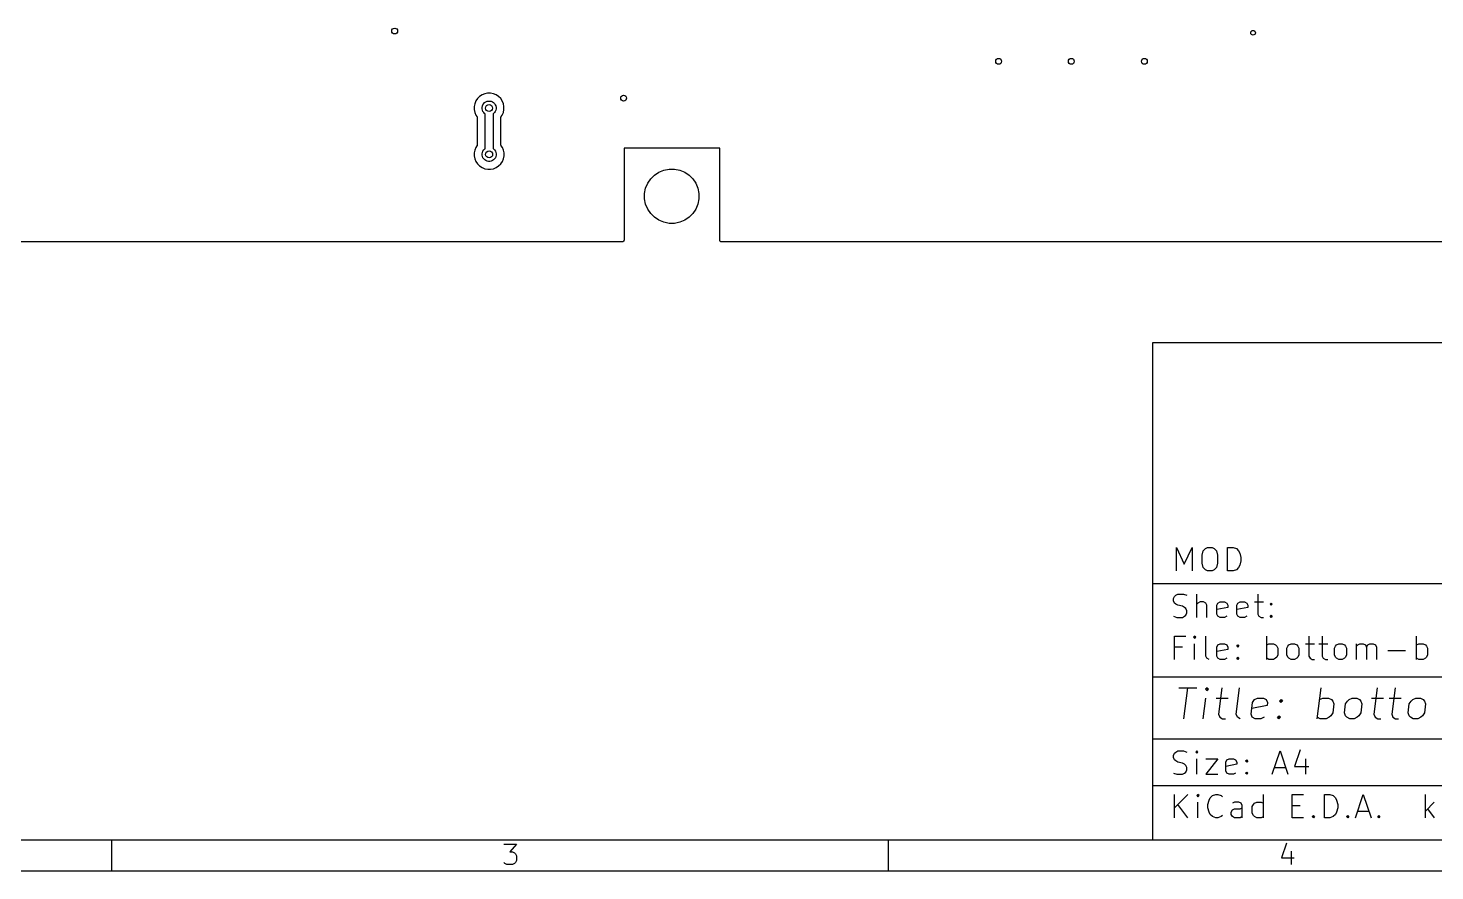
# Model space of a CAD drawing. Extents: x -66 to 211, y -177 to 13.
# Drawn here: x 29.1 to 119.6, y -176.9 to -122.7 of the extents above; entities that cross this region are included whole.
import ezdxf

# ---------------------------------------------------------------- set-up
doc = ezdxf.new("R2010")
doc.units = 0
doc.layers.add('BLACK', color=7, linetype='CONTINUOUS')

msp = doc.modelspace()

# ---------------------------------------------------------------- linework, layer by layer
at = {"layer": 'BLACK', "linetype": 'CONTINUOUS'}
for p, q in [((57.8189, -127.546), (57.782, -127.731)), ((57.8911, -127.372), (57.8189, -127.546)), ((57.9959, -127.215), (57.8911, -127.372)), ((58.1293, -127.081), (57.9959, -127.215)), ((58.2863, -126.977), (58.1293, -127.081)), ((58.4606, -126.904), (58.2863, -126.977)), ((58.3073, -127.694), (58.3413, -127.612)), ((58.3413, -127.612), (58.3905, -127.539)), ((58.3905, -127.539), (58.4532, -127.476)), ((58.4532, -127.476), (58.5269, -127.427)), ((58.6457, -126.867), (58.4606, -126.904)), ((58.5269, -127.427), (58.6088, -127.393)), ((58.6088, -127.393), (58.6957, -127.375)), ((58.8344, -126.867), (58.6457, -126.867)), ((58.6957, -127.375), (58.7844, -127.375)), ((58.7844, -127.375), (58.8713, -127.393)), ((59.0195, -126.904), (58.8344, -126.867)), ((58.8713, -127.393), (58.9532, -127.427)), ((58.9532, -127.427), (59.0269, -127.476)), ((59.1938, -126.977), (59.0195, -126.904)), ((59.0269, -127.476), (59.0896, -127.539)), ((59.0896, -127.539), (59.1388, -127.612)), ((59.1388, -127.612), (59.1727, -127.694)), ((59.3507, -127.081), (59.1938, -126.977)), ((59.4842, -127.215), (59.3507, -127.081)), ((59.589, -127.372), (59.4842, -127.215)), ((59.6612, -127.546), (59.589, -127.372)), ((59.698, -127.731), (59.6612, -127.546)), ((57.782, -127.731), (57.782, -127.92)), ((57.782, -127.92), (57.8189, -128.105)), ((57.8189, -128.105), (57.8911, -128.279)), ((57.8911, -128.279), (57.9566, -128.377)), ((57.9566, -128.377), (57.9568, -128.378)), ((57.9568, -128.378), (57.9568, -128.378)), ((57.9568, -128.378), (57.9568, -128.378)), ((57.9568, -128.378), (57.9576, -128.379)), ((57.9576, -128.379), (57.963, -128.389)), ((57.963, -128.389), (57.9685, -128.4)), ((57.9685, -128.4), (57.9687, -128.4)), ((57.9687, -128.4), (57.969, -128.401)), ((57.969, -128.401), (57.9723, -128.412)), ((57.9723, -128.412), (57.9756, -128.423)), ((57.9756, -128.423), (57.9757, -128.424)), ((57.9757, -128.424), (57.9759, -128.425)), ((57.9759, -128.425), (57.9769, -128.436)), ((57.9769, -128.436), (57.978, -128.448)), ((57.978, -128.448), (57.978, -130.194)), ((58.29, -127.781), (58.3073, -127.694)), ((58.29, -127.87), (58.29, -127.781)), ((58.3073, -127.957), (58.29, -127.87)), ((58.3413, -128.039), (58.3073, -127.957)), ((58.3905, -128.112), (58.3413, -128.039)), ((58.4532, -128.175), (58.3905, -128.112)), ((58.486, -128.197), (58.4532, -128.175)), ((58.486, -130.443), (58.486, -128.197)), ((59.0269, -128.175), (58.994, -128.197)), ((58.994, -128.197), (58.994, -130.439)), ((59.0896, -128.112), (59.0269, -128.175)), ((59.1388, -128.039), (59.0896, -128.112)), ((59.1727, -127.957), (59.1388, -128.039)), ((59.1727, -127.694), (59.19, -127.781)), ((59.19, -127.87), (59.1727, -127.957)), ((59.19, -127.781), (59.19, -127.87)), ((59.502, -128.448), (59.5021, -128.446)), ((59.502, -130.186), (59.502, -128.448)), ((59.502, -128.448), (59.502, -128.448)), ((59.502, -128.448), (59.502, -128.448)), ((59.502, -128.448), (59.502, -128.448)), ((59.5021, -128.446), (59.5034, -128.435)), ((59.5034, -128.435), (59.5045, -128.423)), ((59.5045, -128.423), (59.5047, -128.422)), ((59.5047, -128.422), (59.5048, -128.422)), ((59.5048, -128.422), (59.5084, -128.41)), ((59.5084, -128.41), (59.5117, -128.399)), ((59.5117, -128.399), (59.5121, -128.399)), ((59.5121, -128.399), (59.5123, -128.398)), ((59.5123, -128.398), (59.5179, -128.388)), ((59.5179, -128.388), (59.5234, -128.377)), ((59.5234, -128.377), (59.589, -128.279)), ((59.589, -128.279), (59.6612, -128.105)), ((59.6612, -128.105), (59.698, -127.92)), ((59.698, -127.92), (59.698, -127.731)), ((57.8936, -130.359), (57.8214, -130.533)), ((57.9566, -130.264), (57.8936, -130.359)), ((57.9621, -130.254), (57.9566, -130.264)), ((57.9678, -130.244), (57.9621, -130.254)), ((57.968, -130.243), (57.9678, -130.244)), ((57.9683, -130.243), (57.968, -130.243)), ((57.9717, -130.231), (57.9683, -130.243)), ((57.9753, -130.22), (57.9717, -130.231)), ((57.9756, -130.219), (57.9753, -130.22)), ((57.9753, -130.22), (57.9753, -130.22)), ((57.9767, -130.207), (57.9756, -130.219)), ((57.978, -130.196), (57.9767, -130.207)), ((57.978, -130.194), (57.978, -130.194)), ((57.978, -130.194), (57.978, -130.194)), ((57.978, -130.194), (57.978, -130.194)), ((57.978, -130.194), (57.978, -130.196)), ((59.5032, -130.198), (59.502, -130.186)), ((59.5042, -130.21), (59.5032, -130.198)), ((59.5044, -130.21), (59.5042, -130.21)), ((59.5045, -130.211), (59.5044, -130.21)), ((59.5078, -130.222), (59.5045, -130.211)), ((59.5111, -130.233), (59.5078, -130.222)), ((59.5114, -130.234), (59.5111, -130.233)), ((59.5116, -130.235), (59.5114, -130.234)), ((59.5171, -130.245), (59.5116, -130.235)), ((59.5225, -130.255), (59.5171, -130.245)), ((59.5232, -130.257), (59.5225, -130.255)), ((59.5233, -130.257), (59.5232, -130.257)), ((59.5234, -130.257), (59.5233, -130.257)), ((59.5233, -130.257), (59.5233, -130.257)), ((59.5915, -130.359), (59.5234, -130.257)), ((59.6638, -130.533), (59.5915, -130.359)), ((57.8214, -130.533), (57.7846, -130.718)), ((57.7846, -130.718), (57.7846, -130.907)), ((57.7846, -130.907), (57.8214, -131.092)), ((57.8214, -131.092), (57.8936, -131.266)), ((57.8936, -131.266), (57.9984, -131.423)), ((58.2926, -130.768), (58.3099, -130.681)), ((58.2926, -130.857), (58.2926, -130.768)), ((58.3099, -130.944), (58.2926, -130.857)), ((58.3099, -130.681), (58.3438, -130.599)), ((58.3438, -131.026), (58.3099, -130.944)), ((58.3438, -130.599), (58.393, -130.526)), ((58.393, -131.099), (58.3438, -131.026)), ((58.393, -130.526), (58.4557, -130.463)), ((58.4557, -131.162), (58.393, -131.099)), ((58.4557, -130.463), (58.486, -130.443)), ((58.5294, -131.211), (58.4557, -131.162)), ((58.6113, -131.245), (58.5294, -131.211)), ((58.6983, -131.263), (58.6113, -131.245)), ((58.7869, -131.263), (58.6983, -131.263)), ((58.8738, -131.245), (58.7869, -131.263)), ((58.9557, -131.211), (58.8738, -131.245)), ((59.0294, -131.162), (58.9557, -131.211)), ((58.994, -130.439), (59.0294, -130.463)), ((59.0294, -130.463), (59.0921, -130.526)), ((59.0921, -131.099), (59.0294, -131.162)), ((59.0921, -130.526), (59.1414, -130.599)), ((59.1414, -131.026), (59.0921, -131.099)), ((59.1414, -130.599), (59.1753, -130.681)), ((59.1753, -130.944), (59.1414, -131.026)), ((59.1753, -130.681), (59.1926, -130.768)), ((59.1926, -130.857), (59.1753, -130.944)), ((59.1926, -130.768), (59.1926, -130.857)), ((59.4867, -131.423), (59.5915, -131.266)), ((59.5915, -131.266), (59.6638, -131.092)), ((59.7006, -130.718), (59.6638, -130.533)), ((59.6638, -131.092), (59.7006, -130.907)), ((59.7006, -130.907), (59.7006, -130.718)), ((67.4249, -130.417), (67.4243, -130.423)), ((67.4243, -130.423), (67.4243, -136.323)), ((67.4305, -130.416), (67.4249, -130.417)), ((73.5776, -130.416), (67.4305, -130.416)), ((73.5832, -130.417), (73.5776, -130.416)), ((73.5838, -130.423), (73.5832, -130.417)), ((73.5838, -136.323), (73.5838, -130.423)), ((57.9984, -131.423), (58.1319, -131.557)), ((58.1319, -131.557), (58.2888, -131.662)), ((58.2888, -131.662), (58.4631, -131.734)), ((58.4631, -131.734), (58.6482, -131.771)), ((58.6482, -131.771), (58.8369, -131.771)), ((58.8369, -131.771), (59.022, -131.734)), ((59.022, -131.734), (59.1964, -131.662)), ((59.1964, -131.662), (59.3533, -131.557)), ((59.3533, -131.557), (59.4867, -131.423)), ((69.1409, -132.387), (69.3847, -132.143)), ((69.3847, -132.143), (69.6713, -131.952)), ((69.6713, -131.952), (69.9898, -131.82)), ((69.9898, -131.82), (70.3279, -131.752)), ((70.3279, -131.752), (70.6726, -131.752)), ((70.6726, -131.752), (71.0107, -131.82)), ((71.0107, -131.82), (71.3292, -131.952)), ((71.3292, -131.952), (71.6158, -132.143)), ((71.6158, -132.143), (71.8596, -132.387)), ((68.7502, -133.33), (68.8175, -132.992)), ((68.8175, -132.992), (68.9494, -132.673)), ((68.9494, -132.673), (69.1409, -132.387)), ((71.8596, -132.387), (72.0511, -132.673)), ((72.0511, -132.673), (72.183, -132.992)), ((72.183, -132.992), (72.2502, -133.33)), ((68.7502, -133.675), (68.7502, -133.33)), ((68.8175, -134.013), (68.7502, -133.675)), ((68.9494, -134.331), (68.8175, -134.013)), ((72.183, -134.013), (72.0511, -134.331)), ((72.2502, -133.675), (72.183, -134.013)), ((72.2502, -133.33), (72.2502, -133.675)), ((69.1409, -134.618), (68.9494, -134.331)), ((69.3847, -134.862), (69.1409, -134.618)), ((69.6713, -135.053), (69.3847, -134.862)), ((71.6158, -134.862), (71.3292, -135.053)), ((71.8596, -134.618), (71.6158, -134.862)), ((72.0511, -134.331), (71.8596, -134.618)), ((69.9898, -135.185), (69.6713, -135.053)), ((70.3279, -135.252), (69.9898, -135.185)), ((70.6726, -135.252), (70.3279, -135.252)), ((71.0107, -135.185), (70.6726, -135.252)), ((71.3292, -135.053), (71.0107, -135.185)), ((67.2973, -136.45), (-8.763, -136.45)), ((67.3092, -136.449), (67.2973, -136.45)), ((67.3211, -136.448), (67.3092, -136.449)), ((67.3215, -136.448), (67.3211, -136.448)), ((67.322, -136.448), (67.3215, -136.448)), ((67.3334, -136.444), (67.322, -136.448)), ((67.3449, -136.441), (67.3334, -136.444)), ((67.3453, -136.441), (67.3449, -136.441)), ((67.3457, -136.441), (67.3453, -136.441)), ((67.3562, -136.435), (67.3457, -136.441)), ((67.3668, -136.43), (67.3562, -136.435)), ((67.3672, -136.429), (67.3668, -136.43)), ((67.3676, -136.429), (67.3672, -136.429)), ((67.3768, -136.421), (67.3676, -136.429)), ((67.3862, -136.414), (67.3768, -136.421)), ((67.3864, -136.414), (67.3862, -136.414)), ((67.3868, -136.413), (67.3864, -136.414)), ((67.3944, -136.404), (67.3868, -136.413)), ((67.4021, -136.395), (67.3944, -136.404)), ((67.4023, -136.395), (67.4021, -136.395)), ((67.4026, -136.394), (67.4023, -136.395)), ((67.4083, -136.384), (67.4026, -136.394)), ((67.414, -136.373), (67.4083, -136.384)), ((67.4142, -136.373), (67.414, -136.373)), ((67.4144, -136.372), (67.4142, -136.373)), ((67.4179, -136.361), (67.4144, -136.372)), ((67.4215, -136.35), (67.4179, -136.361)), ((67.4216, -136.349), (67.4215, -136.35)), ((67.4217, -136.349), (67.4216, -136.349)), ((67.423, -136.337), (67.4217, -136.349)), ((67.4243, -136.325), (67.423, -136.337)), ((67.4243, -136.323), (67.4243, -136.324)), ((67.4243, -136.324), (67.4243, -136.324)), ((67.4243, -136.324), (67.4243, -136.324)), ((67.4243, -136.324), (67.4243, -136.325)), ((73.585, -136.335), (73.5838, -136.323)), ((73.5861, -136.347), (73.585, -136.335)), ((73.5862, -136.347), (73.5861, -136.347)), ((73.5862, -136.348), (73.5862, -136.347)), ((73.5897, -136.359), (73.5862, -136.348)), ((73.593, -136.371), (73.5897, -136.359)), ((73.5933, -136.371), (73.593, -136.371)), ((73.5934, -136.372), (73.5933, -136.371)), ((73.599, -136.382), (73.5934, -136.372)), ((73.6045, -136.393), (73.599, -136.382)), ((73.6048, -136.393), (73.6045, -136.393)), ((73.605, -136.394), (73.6048, -136.393)), ((73.6126, -136.403), (73.605, -136.394)), ((73.6201, -136.412), (73.6126, -136.403)), ((73.6204, -136.412), (73.6201, -136.412)), ((73.6207, -136.413), (73.6204, -136.412)), ((73.6299, -136.42), (73.6207, -136.413)), ((73.639, -136.428), (73.6299, -136.42)), ((73.6394, -136.428), (73.639, -136.428)), ((73.6398, -136.429), (73.6394, -136.428)), ((73.6503, -136.434), (73.6398, -136.429)), ((73.6608, -136.44), (73.6503, -136.434)), ((73.6612, -136.44), (73.6608, -136.44)), ((73.6616, -136.44), (73.6612, -136.44)), ((73.673, -136.444), (73.6616, -136.44)), ((73.6844, -136.447), (73.673, -136.444)), ((73.6848, -136.448), (73.6844, -136.447)), ((73.6853, -136.448), (73.6848, -136.448)), ((73.6971, -136.449), (73.6853, -136.448)), ((73.709, -136.45), (73.6971, -136.449)), ((73.7099, -136.45), (73.709, -136.45)), ((73.7108, -136.45), (73.7099, -136.45)), ((73.7099, -136.45), (73.7099, -136.45)), ((73.7099, -136.45), (73.7099, -136.45)), ((149.796, -136.45), (73.7108, -136.45)), ((101.435, -142.949), (101.435, -174.949)), ((209.435, -142.949), (101.435, -142.949)), ((102.987, -157.628), (102.987, -156.128)), ((102.987, -156.128), (103.487, -157.199)), ((103.487, -157.199), (103.987, -156.128)), ((103.987, -156.128), (103.987, -157.628)), ((104.63, -156.628), (104.701, -156.342)), ((104.63, -157.128), (104.63, -156.628)), ((104.701, -156.342), (104.844, -156.199)), ((104.844, -156.199), (104.987, -156.128)), ((104.987, -156.128), (105.273, -156.128)), ((105.273, -156.128), (105.415, -156.199)), ((105.415, -156.199), (105.558, -156.342)), ((105.558, -156.342), (105.63, -156.628)), ((105.63, -156.628), (105.63, -157.128)), ((106.273, -157.628), (106.273, -156.128)), ((106.273, -156.128), (106.63, -156.128)), ((106.63, -156.128), (106.844, -156.199)), ((106.844, -156.199), (106.987, -156.342)), ((106.987, -156.342), (107.058, -156.485)), ((107.058, -156.485), (107.13, -156.771)), ((104.701, -157.413), (104.63, -157.128)), ((104.844, -157.556), (104.701, -157.413)), ((104.987, -157.628), (104.844, -157.556)), ((105.415, -157.556), (105.273, -157.628)), ((105.558, -157.413), (105.415, -157.556)), ((105.63, -157.128), (105.558, -157.413)), ((106.844, -157.556), (106.63, -157.628)), ((106.987, -157.413), (106.844, -157.556)), ((107.058, -157.271), (106.987, -157.413)), ((107.13, -156.985), (107.058, -157.271)), ((107.13, -156.771), (107.13, -156.985)), ((101.435, -158.449), (209.435, -158.449)), ((105.273, -157.628), (104.987, -157.628)), ((106.63, -157.628), (106.273, -157.628)), ((102.795, -159.413), (102.867, -159.271)), ((102.867, -159.271), (102.938, -159.199)), ((102.938, -159.199), (103.081, -159.128)), ((103.081, -159.128), (103.438, -159.128)), ((103.438, -159.128), (103.653, -159.199)), ((104.295, -160.628), (104.295, -159.128)), ((108.224, -159.128), (108.224, -160.413)), ((102.795, -159.556), (102.795, -159.413)), ((102.867, -159.699), (102.795, -159.556)), ((102.938, -159.771), (102.867, -159.699)), ((103.081, -159.842), (102.938, -159.771)), ((103.367, -159.913), (103.081, -159.842)), ((103.51, -159.985), (103.367, -159.913)), ((103.581, -160.056), (103.51, -159.985)), ((103.653, -160.199), (103.581, -160.056)), ((103.653, -160.342), (103.653, -160.199)), ((104.367, -159.699), (104.295, -159.771)), ((104.51, -159.628), (104.367, -159.699)), ((104.724, -159.628), (104.51, -159.628)), ((104.867, -159.699), (104.724, -159.628)), ((104.938, -159.842), (104.867, -159.699)), ((104.938, -160.628), (104.938, -159.842)), ((105.581, -159.842), (105.653, -159.699)), ((105.581, -160.413), (105.581, -159.842)), ((106.295, -159.985), (105.581, -160.128)), ((105.653, -159.699), (105.795, -159.628)), ((105.795, -159.628), (106.081, -159.628)), ((106.081, -159.628), (106.224, -159.699)), ((106.224, -159.699), (106.295, -159.842)), ((106.295, -159.842), (106.295, -159.985)), ((106.867, -159.842), (106.938, -159.699)), ((106.867, -160.413), (106.867, -159.842)), ((107.581, -159.985), (106.867, -160.128)), ((106.938, -159.699), (107.081, -159.628)), ((107.081, -159.628), (107.367, -159.628)), ((107.367, -159.628), (107.51, -159.699)), ((107.51, -159.699), (107.581, -159.842)), ((107.581, -159.842), (107.581, -159.985)), ((108.01, -159.628), (108.581, -159.628)), ((109.01, -159.771), (109.081, -159.699)), ((109.081, -159.842), (109.01, -159.771)), ((109.081, -159.699), (109.153, -159.771)), ((109.081, -159.699), (109.081, -159.842)), ((109.153, -159.771), (109.081, -159.842)), ((102.795, -160.556), (103.01, -160.628)), ((103.01, -160.628), (103.367, -160.628)), ((103.367, -160.628), (103.51, -160.556)), ((103.51, -160.556), (103.581, -160.485)), ((103.581, -160.485), (103.653, -160.342)), ((105.653, -160.556), (105.581, -160.413)), ((105.795, -160.628), (105.653, -160.556)), ((106.081, -160.628), (105.795, -160.628)), ((106.224, -160.556), (106.081, -160.628)), ((106.938, -160.556), (106.867, -160.413)), ((107.081, -160.628), (106.938, -160.556)), ((107.367, -160.628), (107.081, -160.628)), ((107.51, -160.556), (107.367, -160.628)), ((108.224, -160.413), (108.295, -160.556)), ((108.295, -160.556), (108.438, -160.628)), ((108.438, -160.628), (108.581, -160.628)), ((109.01, -160.556), (109.081, -160.485)), ((109.081, -160.628), (109.01, -160.556)), ((109.081, -160.485), (109.153, -160.556)), ((109.081, -160.485), (109.081, -160.628)), ((109.153, -160.556), (109.081, -160.628)), ((102.867, -163.328), (102.867, -161.828)), ((102.867, -161.828), (103.581, -161.828)), ((104.153, -161.828), (104.081, -161.899)), ((104.081, -161.899), (104.153, -161.971)), ((104.224, -161.899), (104.153, -161.828)), ((104.153, -161.828), (104.153, -161.971)), ((104.153, -161.971), (104.224, -161.899)), ((104.867, -163.113), (104.867, -161.828)), ((108.795, -163.328), (108.795, -161.828)), ((111.51, -161.828), (111.51, -163.113)), ((112.367, -161.828), (112.367, -163.113)), ((118.438, -163.328), (118.438, -161.828)), ((103.367, -162.542), (102.867, -162.542)), ((104.153, -163.328), (104.153, -162.328)), ((105.581, -162.542), (105.653, -162.399)), ((105.581, -163.113), (105.581, -162.542)), ((106.295, -162.685), (105.581, -162.828)), ((105.653, -162.399), (105.795, -162.328)), ((105.795, -162.328), (106.081, -162.328)), ((106.081, -162.328), (106.224, -162.399)), ((106.224, -162.399), (106.295, -162.542)), ((106.295, -162.542), (106.295, -162.685)), ((106.867, -162.471), (106.938, -162.399)), ((106.938, -162.542), (106.867, -162.471)), ((106.938, -162.399), (107.01, -162.471)), ((106.938, -162.399), (106.938, -162.542)), ((107.01, -162.471), (106.938, -162.542)), ((108.795, -162.399), (108.938, -162.328)), ((108.938, -162.328), (109.224, -162.328)), ((109.224, -162.328), (109.367, -162.399)), ((109.367, -162.399), (109.438, -162.471)), ((109.438, -162.471), (109.51, -162.613)), ((109.51, -162.613), (109.51, -163.042)), ((110.081, -162.613), (110.153, -162.471)), ((110.081, -163.042), (110.081, -162.613)), ((110.153, -162.471), (110.224, -162.399)), ((110.224, -162.399), (110.367, -162.328)), ((110.367, -162.328), (110.581, -162.328)), ((110.581, -162.328), (110.724, -162.399)), ((110.724, -162.399), (110.795, -162.471)), ((110.795, -162.471), (110.867, -162.613)), ((110.867, -162.613), (110.867, -163.042)), ((111.295, -162.328), (111.867, -162.328)), ((112.153, -162.328), (112.724, -162.328)), ((113.153, -162.613), (113.224, -162.471)), ((113.153, -163.042), (113.153, -162.613)), ((113.224, -162.471), (113.295, -162.399)), ((113.295, -162.399), (113.438, -162.328)), ((113.438, -162.328), (113.653, -162.328)), ((113.653, -162.328), (113.795, -162.399)), ((113.795, -162.399), (113.867, -162.471)), ((113.867, -162.471), (113.938, -162.613)), ((113.938, -162.613), (113.938, -163.042)), ((114.581, -163.328), (114.581, -162.328)), ((114.581, -162.471), (114.653, -162.399)), ((114.653, -162.399), (114.795, -162.328)), ((114.795, -162.328), (115.01, -162.328)), ((115.01, -162.328), (115.153, -162.399)), ((115.153, -162.399), (115.224, -162.542)), ((115.224, -162.542), (115.295, -162.399)), ((115.224, -162.542), (115.224, -163.328)), ((115.295, -162.399), (115.438, -162.328)), ((115.438, -162.328), (115.653, -162.328)), ((115.653, -162.328), (115.795, -162.399)), ((115.795, -162.399), (115.867, -162.542)), ((115.867, -162.542), (115.867, -163.328)), ((116.581, -162.756), (117.724, -162.756)), ((118.438, -162.399), (118.581, -162.328)), ((118.581, -162.328), (118.867, -162.328)), ((118.867, -162.328), (119.01, -162.399)), ((119.01, -162.399), (119.081, -162.471)), ((119.081, -162.471), (119.153, -162.613)), ((119.153, -162.613), (119.153, -163.042)), ((104.938, -163.256), (104.867, -163.113)), ((105.081, -163.328), (104.938, -163.256)), ((105.653, -163.256), (105.581, -163.113)), ((105.795, -163.328), (105.653, -163.256)), ((106.081, -163.328), (105.795, -163.328)), ((106.224, -163.256), (106.081, -163.328)), ((106.867, -163.256), (106.938, -163.185)), ((106.938, -163.328), (106.867, -163.256)), ((106.938, -163.185), (107.01, -163.256)), ((106.938, -163.185), (106.938, -163.328)), ((107.01, -163.256), (106.938, -163.328)), ((108.938, -163.328), (108.795, -163.256)), ((109.224, -163.328), (108.938, -163.328)), ((109.367, -163.256), (109.224, -163.328)), ((109.438, -163.185), (109.367, -163.256)), ((109.51, -163.042), (109.438, -163.185)), ((110.153, -163.185), (110.081, -163.042)), ((110.224, -163.256), (110.153, -163.185)), ((110.367, -163.328), (110.224, -163.256)), ((110.581, -163.328), (110.367, -163.328)), ((110.724, -163.256), (110.581, -163.328)), ((110.795, -163.185), (110.724, -163.256)), ((110.867, -163.042), (110.795, -163.185)), ((111.51, -163.113), (111.581, -163.256)), ((111.581, -163.256), (111.724, -163.328)), ((111.724, -163.328), (111.867, -163.328)), ((112.367, -163.113), (112.438, -163.256)), ((112.438, -163.256), (112.581, -163.328)), ((112.581, -163.328), (112.724, -163.328)), ((113.224, -163.185), (113.153, -163.042)), ((113.295, -163.256), (113.224, -163.185)), ((113.438, -163.328), (113.295, -163.256)), ((113.653, -163.328), (113.438, -163.328)), ((113.795, -163.256), (113.653, -163.328)), ((113.867, -163.185), (113.795, -163.256)), ((113.938, -163.042), (113.867, -163.185)), ((118.581, -163.328), (118.438, -163.256)), ((118.867, -163.328), (118.581, -163.328)), ((119.01, -163.256), (118.867, -163.328)), ((119.081, -163.185), (119.01, -163.256)), ((119.153, -163.042), (119.081, -163.185)), ((101.435, -164.449), (209.435, -164.449)), ((103.147, -165.154), (104.29, -165.154)), ((103.468, -167.154), (103.718, -165.154)), ((104.957, -165.154), (104.849, -165.249)), ((104.849, -165.249), (104.933, -165.344)), ((104.957, -165.154), (104.933, -165.344)), ((104.933, -165.344), (105.04, -165.249)), ((105.04, -165.249), (104.957, -165.154)), ((105.909, -165.154), (105.695, -166.868)), ((106.838, -166.868), (107.052, -165.154)), ((112.04, -167.154), (112.29, -165.154)), ((115.909, -165.154), (115.695, -166.868)), ((117.052, -165.154), (116.838, -166.868)), ((104.707, -167.154), (104.873, -165.821)), ((105.54, -165.821), (106.302, -165.821)), ((107.79, -166.868), (107.885, -166.106)), ((108.814, -166.297), (107.838, -166.487)), ((107.885, -166.106), (108.004, -165.916)), ((108.004, -165.916), (108.207, -165.821)), ((108.207, -165.821), (108.588, -165.821)), ((108.588, -165.821), (108.766, -165.916)), ((108.766, -165.916), (108.838, -166.106)), ((108.838, -166.106), (108.814, -166.297)), ((109.611, -166.011), (109.718, -165.916)), ((109.695, -166.106), (109.611, -166.011)), ((109.718, -165.916), (109.695, -166.106)), ((109.802, -166.011), (109.695, -166.106)), ((109.718, -165.916), (109.802, -166.011)), ((112.195, -165.916), (112.397, -165.821)), ((112.397, -165.821), (112.778, -165.821)), ((112.778, -165.821), (112.957, -165.916)), ((112.957, -165.916), (113.04, -166.011)), ((113.04, -166.011), (113.111, -166.201)), ((113.111, -166.201), (113.04, -166.773)), ((113.802, -166.773), (113.873, -166.201)), ((113.873, -166.201), (113.992, -166.011)), ((113.992, -166.011), (114.099, -165.916)), ((114.099, -165.916), (114.302, -165.821)), ((114.302, -165.821), (114.588, -165.821)), ((114.588, -165.821), (114.766, -165.916)), ((114.766, -165.916), (114.849, -166.011)), ((114.849, -166.011), (114.921, -166.201)), ((114.921, -166.201), (114.849, -166.773)), ((115.54, -165.821), (116.302, -165.821)), ((116.683, -165.821), (117.445, -165.821)), ((117.897, -166.773), (117.968, -166.201)), ((117.968, -166.201), (118.088, -166.011)), ((118.088, -166.011), (118.195, -165.916)), ((118.195, -165.916), (118.397, -165.821)), ((118.397, -165.821), (118.683, -165.821)), ((118.683, -165.821), (118.861, -165.916)), ((118.861, -165.916), (118.945, -166.011)), ((118.945, -166.011), (119.016, -166.201)), ((119.016, -166.201), (118.945, -166.773)), ((105.695, -166.868), (105.766, -167.059)), ((105.766, -167.059), (105.945, -167.154)), ((105.945, -167.154), (106.135, -167.154)), ((106.909, -167.059), (106.838, -166.868)), ((107.088, -167.154), (106.909, -167.059)), ((107.861, -167.059), (107.79, -166.868)), ((108.04, -167.154), (107.861, -167.059)), ((108.421, -167.154), (108.04, -167.154)), ((108.623, -167.059), (108.421, -167.154)), ((109.48, -167.059), (109.588, -166.963)), ((109.564, -167.154), (109.48, -167.059)), ((109.588, -166.963), (109.564, -167.154)), ((109.671, -167.059), (109.564, -167.154)), ((109.588, -166.963), (109.671, -167.059)), ((112.23, -167.154), (112.052, -167.059)), ((112.611, -167.154), (112.23, -167.154)), ((112.814, -167.059), (112.611, -167.154)), ((112.921, -166.963), (112.814, -167.059)), ((113.04, -166.773), (112.921, -166.963)), ((113.873, -166.963), (113.802, -166.773)), ((113.957, -167.059), (113.873, -166.963)), ((114.135, -167.154), (113.957, -167.059)), ((114.421, -167.154), (114.135, -167.154)), ((114.623, -167.059), (114.421, -167.154)), ((114.73, -166.963), (114.623, -167.059)), ((114.849, -166.773), (114.73, -166.963)), ((115.695, -166.868), (115.766, -167.059)), ((115.766, -167.059), (115.945, -167.154)), ((115.945, -167.154), (116.135, -167.154)), ((116.838, -166.868), (116.909, -167.059)), ((116.909, -167.059), (117.088, -167.154)), ((117.088, -167.154), (117.278, -167.154)), ((117.968, -166.963), (117.897, -166.773)), ((118.052, -167.059), (117.968, -166.963)), ((118.23, -167.154), (118.052, -167.059)), ((118.516, -167.154), (118.23, -167.154)), ((118.718, -167.059), (118.516, -167.154)), ((118.826, -166.963), (118.718, -167.059)), ((118.945, -166.773), (118.826, -166.963)), ((101.435, -168.449), (209.435, -168.449)), ((102.867, -169.371), (102.938, -169.299)), ((102.938, -169.299), (103.081, -169.228)), ((103.081, -169.228), (103.438, -169.228)), ((103.438, -169.228), (103.653, -169.299)), ((104.295, -169.228), (104.224, -169.299)), ((104.224, -169.299), (104.295, -169.371)), ((104.367, -169.299), (104.295, -169.228)), ((104.295, -169.228), (104.295, -169.371)), ((104.295, -169.371), (104.367, -169.299)), ((109.153, -170.728), (109.653, -169.228)), ((109.653, -169.228), (110.153, -170.728)), ((110.938, -169.156), (110.581, -170.228)), ((102.795, -169.513), (102.867, -169.371)), ((102.795, -169.656), (102.795, -169.513)), ((102.867, -169.799), (102.795, -169.656)), ((102.938, -169.871), (102.867, -169.799)), ((103.081, -169.942), (102.938, -169.871)), ((103.367, -170.013), (103.081, -169.942)), ((103.51, -170.085), (103.367, -170.013)), ((103.581, -170.156), (103.51, -170.085)), ((103.653, -170.299), (103.581, -170.156)), ((104.295, -170.728), (104.295, -169.728)), ((104.867, -169.728), (105.653, -169.728)), ((105.653, -169.728), (104.867, -170.728)), ((106.153, -169.942), (106.224, -169.799)), ((106.153, -170.513), (106.153, -169.942)), ((106.867, -170.085), (106.153, -170.228)), ((106.224, -169.799), (106.367, -169.728)), ((106.367, -169.728), (106.653, -169.728)), ((106.653, -169.728), (106.795, -169.799)), ((106.795, -169.799), (106.867, -169.942)), ((106.867, -169.942), (106.867, -170.085)), ((107.438, -169.871), (107.51, -169.799)), ((107.51, -169.942), (107.438, -169.871)), ((107.51, -169.799), (107.581, -169.871)), ((107.51, -169.799), (107.51, -169.942)), ((107.581, -169.871), (107.51, -169.942)), ((110.581, -170.228), (111.51, -170.228)), ((111.295, -169.728), (111.295, -170.728)), ((102.795, -170.656), (103.01, -170.728)), ((103.01, -170.728), (103.367, -170.728)), ((103.367, -170.728), (103.51, -170.656)), ((103.51, -170.656), (103.581, -170.585)), ((103.581, -170.585), (103.653, -170.442)), ((103.653, -170.442), (103.653, -170.299)), ((104.867, -170.728), (105.653, -170.728)), ((106.224, -170.656), (106.153, -170.513)), ((106.367, -170.728), (106.224, -170.656)), ((106.653, -170.728), (106.367, -170.728)), ((106.795, -170.656), (106.653, -170.728)), ((107.438, -170.656), (107.51, -170.585)), ((107.51, -170.728), (107.438, -170.656)), ((107.51, -170.585), (107.581, -170.656)), ((107.51, -170.585), (107.51, -170.728)), ((107.581, -170.656), (107.51, -170.728)), ((109.295, -170.299), (110.01, -170.299)), ((101.435, -171.449), (209.435, -171.449)), ((102.867, -173.528), (102.867, -172.028)), ((103.724, -172.028), (102.867, -172.885)), ((104.367, -172.028), (104.295, -172.099)), ((104.438, -172.099), (104.367, -172.028)), ((104.367, -172.028), (104.367, -172.171)), ((105.295, -172.099), (105.51, -172.028)), ((105.51, -172.028), (105.653, -172.028)), ((105.653, -172.028), (105.867, -172.099)), ((108.581, -173.528), (108.581, -172.028)), ((110.438, -173.528), (110.438, -172.028)), ((110.438, -172.028), (111.153, -172.028)), ((112.51, -173.528), (112.51, -172.028)), ((112.51, -172.028), (112.867, -172.028)), ((112.867, -172.028), (113.081, -172.099)), ((114.51, -173.528), (115.01, -172.028)), ((115.01, -172.028), (115.51, -173.528)), ((119.01, -173.528), (119.01, -172.028)), ((103.724, -173.528), (103.081, -172.671)), ((104.295, -172.099), (104.367, -172.171)), ((104.367, -172.171), (104.438, -172.099)), ((104.367, -173.528), (104.367, -172.528)), ((105.01, -172.671), (105.081, -172.385)), ((105.01, -172.885), (105.01, -172.671)), ((105.081, -173.171), (105.01, -172.885)), ((105.081, -172.385), (105.153, -172.242)), ((105.153, -172.242), (105.295, -172.099)), ((105.867, -172.099), (105.938, -172.171)), ((106.724, -172.528), (106.581, -172.599)), ((107.01, -172.528), (106.724, -172.528)), ((107.153, -172.599), (107.01, -172.528)), ((107.081, -172.956), (107.224, -172.885)), ((107.224, -172.742), (107.153, -172.599)), ((107.224, -173.528), (107.224, -172.742)), ((107.867, -172.813), (107.938, -172.671)), ((107.867, -173.242), (107.867, -172.813)), ((107.938, -172.671), (108.01, -172.599)), ((108.01, -172.599), (108.153, -172.528)), ((108.153, -172.528), (108.438, -172.528)), ((108.438, -172.528), (108.581, -172.599)), ((110.438, -172.742), (110.938, -172.742)), ((113.081, -172.099), (113.224, -172.242)), ((113.224, -172.242), (113.295, -172.385)), ((113.295, -172.385), (113.367, -172.671)), ((113.367, -172.885), (113.295, -173.171)), ((113.367, -172.671), (113.367, -172.885)), ((119.581, -172.528), (119.01, -173.099)), ((105.153, -173.313), (105.081, -173.171)), ((105.295, -173.456), (105.153, -173.313)), ((105.51, -173.528), (105.295, -173.456)), ((105.653, -173.528), (105.51, -173.528)), ((105.867, -173.456), (105.653, -173.528)), ((105.938, -173.385), (105.867, -173.456)), ((106.51, -173.171), (106.581, -173.028)), ((106.51, -173.313), (106.51, -173.171)), ((106.581, -173.456), (106.51, -173.313)), ((106.581, -173.028), (106.724, -172.956)), ((106.724, -173.528), (106.581, -173.456)), ((106.724, -172.956), (107.081, -172.956)), ((107.081, -173.528), (106.724, -173.528)), ((107.224, -173.456), (107.081, -173.528)), ((107.938, -173.385), (107.867, -173.242)), ((108.01, -173.456), (107.938, -173.385)), ((108.153, -173.528), (108.01, -173.456)), ((108.438, -173.528), (108.153, -173.528)), ((108.581, -173.456), (108.438, -173.528)), ((111.153, -173.528), (110.438, -173.528)), ((111.724, -173.456), (111.795, -173.385)), ((111.795, -173.528), (111.724, -173.456)), ((111.795, -173.385), (111.867, -173.456)), ((111.795, -173.385), (111.795, -173.528)), ((111.867, -173.456), (111.795, -173.528)), ((112.867, -173.528), (112.51, -173.528)), ((113.081, -173.456), (112.867, -173.528)), ((113.224, -173.313), (113.081, -173.456)), ((113.295, -173.171), (113.224, -173.313)), ((113.938, -173.456), (114.01, -173.385)), ((114.01, -173.528), (113.938, -173.456)), ((114.01, -173.385), (114.081, -173.456)), ((114.01, -173.385), (114.01, -173.528)), ((114.081, -173.456), (114.01, -173.528)), ((114.653, -173.099), (115.367, -173.099)), ((115.938, -173.456), (116.01, -173.385)), ((116.01, -173.528), (115.938, -173.456)), ((116.01, -173.385), (116.081, -173.456)), ((116.01, -173.385), (116.01, -173.528)), ((116.081, -173.456), (116.01, -173.528)), ((119.153, -172.956), (119.581, -173.528)), ((-63.5675, -174.949), (209.435, -174.949)), ((34.4325, -174.949), (34.4325, -176.949)), ((59.6932, -175.237), (60.4979, -175.237)), ((60.4979, -175.237), (60.0646, -175.732)), ((84.4325, -174.949), (84.4325, -176.949)), ((101.435, -174.949), (209.435, -174.949)), ((110.065, -175.175), (109.755, -176.104)), ((59.7551, -176.475), (59.6932, -176.413)), ((59.8789, -176.537), (59.7551, -176.475)), ((60.2503, -176.537), (59.8789, -176.537)), ((60.0646, -175.732), (60.2503, -175.732)), ((60.2503, -175.732), (60.3741, -175.794)), ((60.3741, -176.475), (60.2503, -176.537)), ((60.3741, -175.794), (60.436, -175.856)), ((60.436, -176.413), (60.3741, -176.475)), ((60.436, -175.856), (60.4979, -175.98)), ((60.4979, -176.29), (60.436, -176.413)), ((60.4979, -175.98), (60.4979, -176.29)), ((109.755, -176.104), (110.56, -176.104)), ((110.374, -175.671), (110.374, -176.537)), ((-65.5675, -176.949), (211.435, -176.949))]:
    msp.add_line(p, q, dxfattribs=at)
at = {"layer": 'BLACK'}
for centre, radius in [((52.6618, -122.867), 0.1875), ((107.917, -122.979), 0.15), ((91.5365, -124.818), 0.1875), ((96.2152, -124.818), 0.1875), ((100.919, -124.818), 0.1875), ((58.74, -127.825), 0.225), ((67.3989, -127.185), 0.1875), ((58.7426, -130.813), 0.225)]:
    msp.add_circle(centre, radius, dxfattribs=at)

doc.saveas('drawing.dxf')
